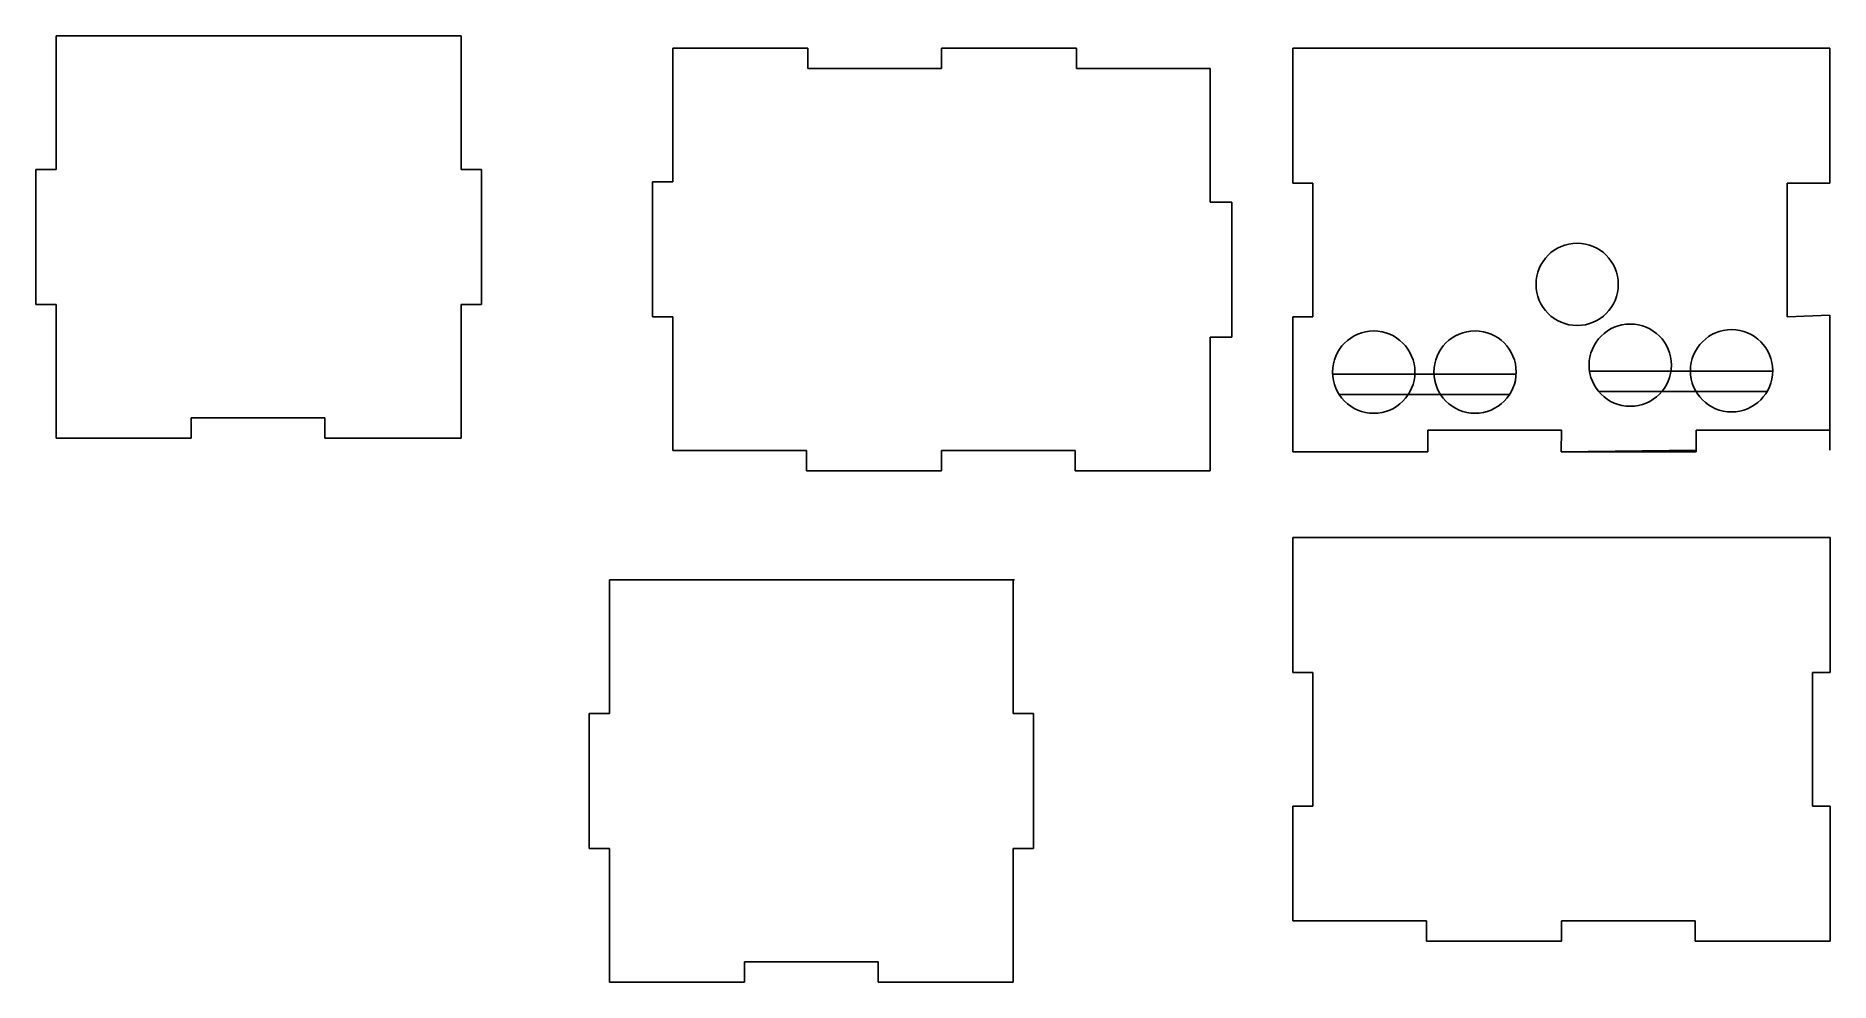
# Model space of a CAD drawing. Extents: x 6.78 to 9.39, y 4.2 to 5.58.
import ezdxf

# ---------------------------------------------------------------- set-up
doc = ezdxf.new("R2010")
doc.units = 0
doc.header["$LTSCALE"] = 0.5
doc.header["$MEASUREMENT"] = 0
doc.layers.add('MODELSKETCH_VISIBLE', color=7, linetype='CONTINUOUS')

msp = doc.modelspace()

# ---------------------------------------------------------------- linework, layer by layer
at = {"layer": 'MODELSKETCH_VISIBLE'}
for p, q in [((6.8056, 5.5809), (7.3962, 5.5809)), ((6.8056, 5.5809), (6.8056, 5.386)), ((7.3962, 5.5809), (7.3962, 5.386)), ((7.7047, 5.563), (7.9015, 5.563)), ((7.7047, 5.563), (7.7047, 5.3682)), ((7.7047, 5.563), (7.9015, 5.563)), ((7.9015, 5.563), (7.9015, 5.5334)), ((8.0964, 5.563), (8.2932, 5.563)), ((8.0964, 5.563), (8.2932, 5.563)), ((8.0964, 5.563), (8.0964, 5.5334)), ((8.2932, 5.563), (8.2932, 5.5334)), ((8.6085, 5.563), (8.6085, 5.3662)), ((8.6085, 5.563), (9.3915, 5.563)), ((8.6085, 5.3662), (8.6085, 5.563)), ((9.3915, 5.563), (9.3915, 5.3662)), ((9.3915, 5.3662), (9.3915, 5.563)), ((7.9015, 5.5334), (8.0964, 5.5334)), ((8.2932, 5.5334), (8.4881, 5.5334)), ((8.4881, 5.3386), (8.4881, 5.5334)), ((8.4881, 5.5334), (8.4881, 5.3386)), ((6.7761, 5.386), (6.7761, 5.1891)), ((6.7761, 5.386), (6.8056, 5.386)), ((6.7761, 5.386), (6.7761, 5.1891)), ((6.7761, 5.386), (6.7761, 5.1891)), ((7.3962, 5.386), (7.4257, 5.386)), ((7.4257, 5.386), (7.4257, 5.1891)), ((7.4257, 5.386), (7.4257, 5.1891)), ((7.6751, 5.3682), (7.7047, 5.3682)), ((7.6751, 5.1713), (7.6751, 5.3682)), ((7.6751, 5.3682), (7.6751, 5.1713)), ((8.6085, 5.3662), (8.638, 5.3662)), ((8.638, 5.3662), (8.638, 5.1713)), ((9.3296, 5.3662), (9.3296, 5.1713)), ((9.3296, 5.3662), (9.3915, 5.3662)), ((8.5196, 5.3386), (8.4881, 5.3386)), ((8.5196, 5.3386), (8.5196, 5.1417)), ((6.7761, 5.1891), (6.8056, 5.1891)), ((6.8056, 5.1891), (6.8056, 4.9943)), ((7.3962, 5.1891), (7.3962, 4.9943)), ((7.3962, 5.1891), (7.4257, 5.1891)), ((7.6751, 5.1713), (7.7047, 5.1713)), ((7.7047, 5.1713), (7.7047, 4.9764)), ((8.6085, 5.1713), (8.638, 5.1713)), ((8.6085, 5.1713), (8.6085, 4.9745)), ((9.3296, 5.1713), (9.3915, 5.1739)), ((9.3915, 4.9771), (9.3915, 5.1739)), ((9.3915, 5.1739), (9.3915, 4.9771)), ((8.4881, 5.1417), (8.4881, 4.9468)), ((8.4881, 4.9468), (8.4881, 5.1417)), ((8.5196, 5.1417), (8.4881, 5.1417)), ((8.6667, 5.0875), (8.9342, 5.0875)), ((9.0412, 5.092), (9.3083, 5.092)), ((8.6762, 5.058), (8.9246, 5.058)), ((9.0544, 5.0625), (9.3002, 5.0625)), ((7.0025, 4.9943), (7.0025, 5.0238)), ((7.0025, 5.0238), (7.1974, 5.0238)), ((7.1974, 4.9943), (7.1974, 5.0238)), ((8.8054, 4.9767), (8.8054, 5.0062)), ((8.8054, 5.0062), (9.0002, 5.0062)), ((9.0002, 5.0062), (8.9998, 4.9745)), ((9.1967, 5.0062), (9.1967, 4.9745)), ((9.1967, 5.0062), (9.3915, 5.0062)), ((9.3915, 4.9767), (9.3915, 5.0062)), ((6.8056, 4.9943), (7.0025, 4.9943)), ((7.1974, 4.9943), (7.3962, 4.9943)), ((7.7047, 4.9764), (7.8995, 4.9764)), ((7.8995, 4.9468), (7.8995, 4.9764)), ((8.0964, 4.9764), (8.2913, 4.9764)), ((8.0964, 4.9468), (8.0964, 4.9764)), ((8.2913, 4.9468), (8.2913, 4.9764)), ((8.6085, 4.9745), (8.638, 4.9745)), ((8.6085, 4.9745), (8.8054, 4.9745)), ((8.638, 4.9745), (8.8054, 4.9745)), ((8.8054, 4.9745), (8.8054, 4.9767)), ((8.9998, 4.9745), (9.1967, 4.9767)), ((8.9998, 4.9745), (9.1967, 4.9745)), ((8.9998, 4.9745), (9.1967, 4.9745)), ((8.9998, 4.9745), (9.1967, 4.9745)), ((9.1967, 4.9745), (9.1967, 4.9767)), ((7.8995, 4.9468), (8.0964, 4.9468)), ((7.8995, 4.9468), (8.0964, 4.9468)), ((8.2913, 4.9468), (8.4881, 4.9468)), ((8.2913, 4.9468), (8.4881, 4.9468)), ((8.6085, 4.8497), (8.6085, 4.6528)), ((8.6085, 4.8497), (8.638, 4.8497)), ((8.6085, 4.8497), (8.6085, 4.6528)), ((8.6085, 4.8497), (9.392, 4.8497)), ((9.392, 4.8497), (9.392, 4.6528)), ((9.392, 4.8497), (9.392, 4.6528)), ((7.6123, 4.7879), (8.2029, 4.7879)), ((7.6123, 4.7879), (7.6123, 4.593)), ((7.6123, 4.7879), (7.6123, 4.593)), ((8.2009, 4.7879), (8.2009, 4.593)), ((8.6085, 4.6528), (8.638, 4.6528)), ((8.638, 4.6528), (8.638, 4.458)), ((9.3664, 4.6528), (9.3664, 4.458)), ((9.3664, 4.6528), (9.392, 4.6528)), ((7.5828, 4.593), (7.5828, 4.3962)), ((7.5828, 4.593), (7.6123, 4.593)), ((8.2304, 4.593), (8.2009, 4.593)), ((8.2304, 4.593), (8.2304, 4.3962)), ((8.6085, 4.458), (8.6085, 4.2906)), ((8.6085, 4.458), (8.638, 4.458)), ((8.6085, 4.458), (8.6085, 4.2906)), ((9.3664, 4.458), (9.392, 4.458)), ((9.392, 4.458), (9.392, 4.2611)), ((9.392, 4.458), (9.392, 4.2611)), ((7.5828, 4.3962), (7.6123, 4.3962)), ((7.6123, 4.3962), (7.6123, 4.2013)), ((8.2009, 4.3962), (8.2009, 4.2013)), ((8.2304, 4.3962), (8.2009, 4.3962)), ((8.6085, 4.2906), (8.8034, 4.2906)), ((8.8034, 4.2611), (8.8034, 4.2906)), ((9.0002, 4.2906), (9.1951, 4.2906)), ((9.0002, 4.2611), (9.0002, 4.2906)), ((9.1951, 4.2611), (9.1951, 4.2906)), ((9.392, 4.2611), (9.392, 4.2906)), ((8.8034, 4.2611), (9.0002, 4.2611)), ((8.8034, 4.2611), (9.0002, 4.2611)), ((8.8034, 4.2611), (9.0002, 4.2611)), ((9.1951, 4.2611), (9.392, 4.2611)), ((9.1951, 4.2611), (9.392, 4.2611)), ((9.392, 4.2611), (9.3664, 4.2611)), ((9.3664, 4.2611), (9.392, 4.2611)), ((7.8092, 4.2308), (8.004, 4.2308)), ((7.8092, 4.2013), (7.8092, 4.2308)), ((8.004, 4.2013), (8.004, 4.2308)), ((7.6123, 4.2013), (7.8092, 4.2013)), ((7.6123, 4.2013), (7.8092, 4.2013)), ((8.004, 4.2013), (8.2009, 4.2013)), ((8.004, 4.2013), (8.2009, 4.2013))]:
    msp.add_line(p, q, dxfattribs=at)
for centre in [(9.0232, 5.2186), (9.1006, 5.1008), (8.7266, 5.0906), (8.8743, 5.0907), (9.2483, 5.0926)]:
    msp.add_circle(centre, 0.06, dxfattribs=at)

doc.saveas('drawing.dxf')
